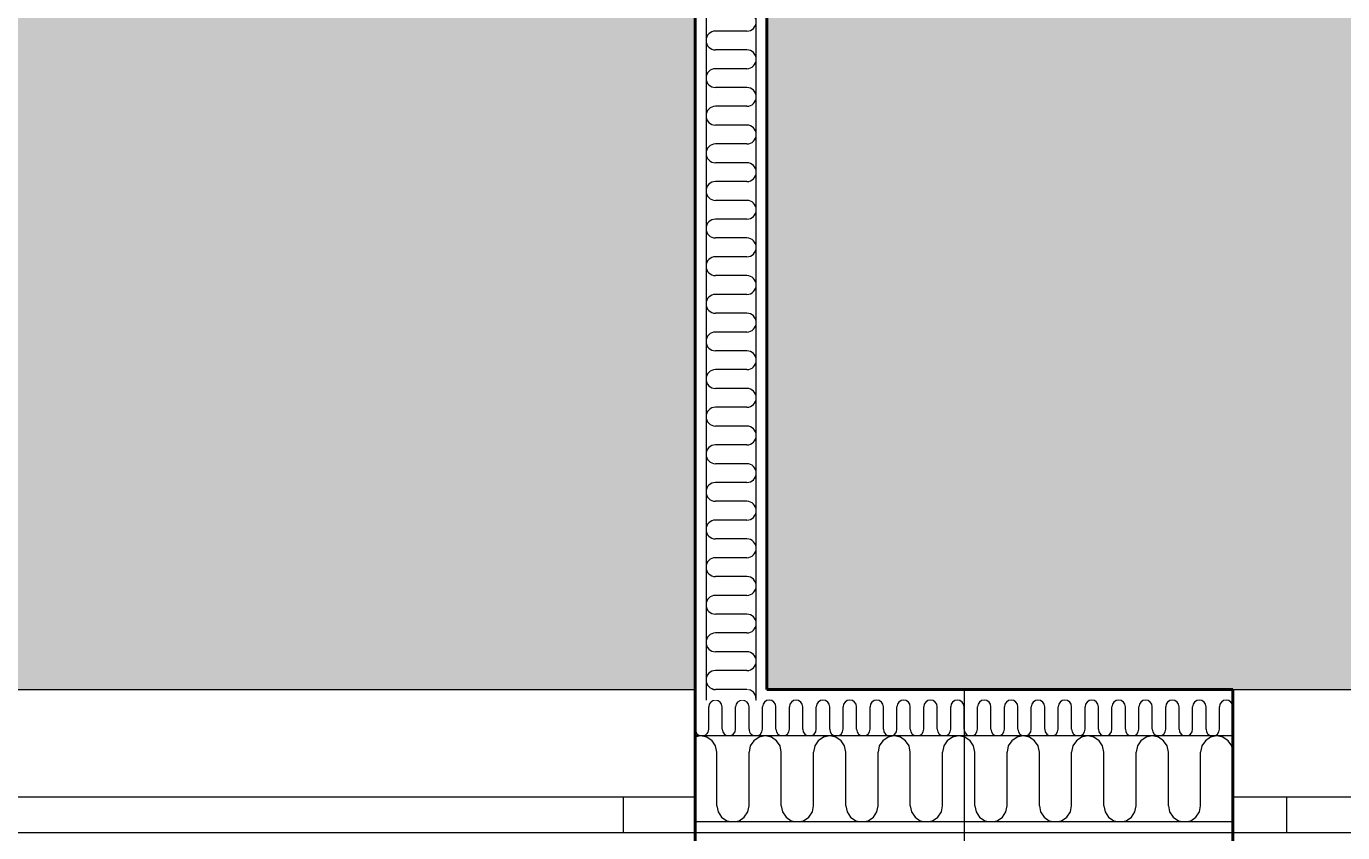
# Model space of a CAD drawing. Header units: millimetres. Extents: x -3100 to 17162, y -19566 to 10100.
# Drawn here: x 5067 to 6903, y -200 to 925 of the extents above; entities that cross this region are included whole.
import ezdxf

# ---------------------------------------------------------------- set-up
doc = ezdxf.new("R2010")
doc.units = ezdxf.units.MM
doc.header["$MEASUREMENT"] = 0
doc.linetypes.add('Wipeout_Contour', pattern=[1000, 0, -1000])
doc.linetypes.add('Čerchovaná M', pattern=[337.5, 187.5, -63.75, 22.5, -63.75])
for name, color, linetype in [('Konstrukce - svislé nosné', 7, 'Continuous'), ('Konstrukce – Dělicí čáry vrstev', 7, 'Continuous'), ('Kóty - SP', 7, 'Continuous'), ('Otvory – Okna', 7, 'Continuous'), ('Výplně – Řezové', 7, 'Continuous'), ('Zóny', 7, 'Continuous'), ('Zóny - razítko SP', 7, 'Continuous')]:
    doc.layers.add(name, color=color, linetype=linetype)
doc.styles.add('GENEROVANÝ_STYL_1', font='Arial.ttf')
doc.dimstyles.new('GENEROVANÝ_STYL__2', dxfattribs={"dimtxt": 134.999996, "dimasz": 114, "dimexe": 0.18, "dimexo": 0.0625, "dimgap": 0, "dimtad": 1, "dimdec": 0, "dimzin": 0, "dimdsep": 46, "dimtxsty": 'GENEROVANÝ_STYL_1', "dimblk": 'ARROWHEAD_2', "dimblk1": 'ARROWHEAD_2', "dimblk2": 'ARROWHEAD_2', "dimcen": 0.09, "dimse1": 1, "dimse2": 1, "dimclrd": 256, "dimclre": 256, "dimclrt": 256, "dimazin": 0, "dimtfac": 1, "dimtdec": 4, "dimtmove": 0, "dimatfit": 3, "dimfxl": 1, "dimtolj": 1, "dimtzin": 0, "dimarcsym": 0})
doc.dimstyles.new('GENEROVANÝ_STYL__3', dxfattribs={"dimtxt": 134.999996, "dimasz": 114, "dimexe": 0.18, "dimexo": 0.0625, "dimgap": 0, "dimtad": 1, "dimdec": 0, "dimzin": 0, "dimdsep": 46, "dimtxsty": 'GENEROVANÝ_STYL_1', "dimblk": 'ARROWHEAD_2', "dimblk1": 'ARROWHEAD_2', "dimblk2": 'ARROWHEAD_2', "dimcen": 0.09, "dimse1": 1, "dimse2": 1, "dimclrd": 256, "dimclre": 256, "dimclrt": 256, "dimazin": 0, "dimtfac": 1, "dimtdec": 4, "dimtmove": 2, "dimatfit": 3, "dimfxl": 1, "dimtolj": 1, "dimtzin": 0, "dimarcsym": 0})
pattern_1 = [(0, (0, 0), (0, 56.25), [0, -56.25])]

# ---------------------------------------------------------------- blocks, each defined once
blk = doc.blocks.new('Ložnice_1.09_9', base_point=(1597.2, 946))
at = {"layer": 'Zóny', "linetype": 'Continuous', "lineweight": 0, "true_color": 0xffffff}
blk.add_hatch(color=7, dxfattribs=at).paths.add_polyline_path([(0, 0), (6000, 0), (6000, 2900), (3100, 2900), (3100, 3500), (0, 3500)])
blk = doc.blocks.new('Šatna_1.10_10', base_point=(7697.2, 1704))
at = {"layer": 'Zóny', "linetype": 'Continuous', "lineweight": 0, "true_color": 0xffffff}
blk.add_hatch(color=7, dxfattribs=at).paths.add_polyline_path([(6100, 2900), (6100, 0), (8300, 0), (8300, 2900)])
blk = doc.blocks.new('*X161')
at = {"layer": 'Výplně – Řezové', "color": 53, "linetype": 'Continuous', "lineweight": 13, "true_color": 0xeccf4f}
for p, q in [((6000, -55.6), (6000.7, -59.2)), ((6000.7, -59.2), (6002.7, -62.3)), ((6002.7, -62.3), (6005.8, -64.3)), ((6005.8, -64.3), (6009.4, -65)), ((6009.4, -65), (6013, -64.3)), ((6013, -64.3), (6015, -62.9))]:
    blk.add_line(p, q, dxfattribs=at)
blk = doc.blocks.new('*X162')
at = {"layer": 'Výplně – Řezové', "color": 53, "linetype": 'Continuous', "lineweight": 13, "true_color": 0xeccf4f}
for p, q in [((6018.8, -55.6), (6018.8, -24.4)), ((6037.5, -55.6), (6037.5, -24.4)), ((6056.2, -55.6), (6056.2, -24.4)), ((6075, -55.6), (6075, -24.4))]:
    blk.add_line(p, q, dxfattribs=at)
for centre, start, end in [((6028.1, -24.4), 0, 180), ((6065.6, -24.4), 0, 180), ((6009.4, -55.6), 306.8699, 0), ((6046.9, -55.6), 180, 0), ((6084.4, -55.6), 180, 273.8226)]:
    blk.add_arc(centre, 9.38, start, end, dxfattribs=at)
blk = doc.blocks.new('*X163')
at = {"layer": 'Výplně – Řezové', "color": 53, "linetype": 'Continuous', "lineweight": 13, "true_color": 0xeccf4f}
for p, q in [((6096.5, -17.7), (6094.5, -20.8)), ((6099.5, -15.7), (6096.5, -17.7)), ((6103.1, -15), (6099.5, -15.7)), ((6106.7, -15.7), (6103.1, -15)), ((6109.8, -17.7), (6106.7, -15.7)), ((6111.8, -20.8), (6109.8, -17.7)), ((6134, -17.7), (6132, -20.8)), ((6137, -15.7), (6134, -17.7)), ((6140.6, -15), (6137, -15.7)), ((6144.2, -15.7), (6140.6, -15)), ((6147.3, -17.7), (6144.2, -15.7)), ((6149.3, -20.8), (6147.3, -17.7)), ((6171.5, -17.7), (6169.5, -20.8)), ((6174.5, -15.7), (6171.5, -17.7)), ((6178.1, -15), (6174.5, -15.7)), ((6181.7, -15.7), (6178.1, -15)), ((6184.8, -17.7), (6181.7, -15.7)), ((6186.8, -20.8), (6184.8, -17.7)), ((6209, -17.7), (6207, -20.8)), ((6212, -15.7), (6209, -17.7)), ((6215.6, -15), (6212, -15.7)), ((6219.2, -15.7), (6215.6, -15)), ((6222.3, -17.7), (6219.2, -15.7)), ((6224.3, -20.8), (6222.3, -17.7)), ((6246.5, -17.7), (6244.5, -20.8)), ((6249.5, -15.7), (6246.5, -17.7)), ((6253.1, -15), (6249.5, -15.7)), ((6256.7, -15.7), (6253.1, -15)), ((6259.8, -17.7), (6256.7, -15.7)), ((6261.8, -20.8), (6259.8, -17.7)), ((6284, -17.7), (6282, -20.8)), ((6287, -15.7), (6284, -17.7)), ((6290.6, -15), (6287, -15.7)), ((6294.2, -15.7), (6290.6, -15)), ((6297.3, -17.7), (6294.2, -15.7)), ((6299.3, -20.8), (6297.3, -17.7)), ((6321.5, -17.7), (6319.5, -20.8)), ((6324.5, -15.7), (6321.5, -17.7)), ((6328.1, -15), (6324.5, -15.7)), ((6331.7, -15.7), (6328.1, -15)), ((6334.8, -17.7), (6331.7, -15.7)), ((6336.8, -20.8), (6334.8, -17.7)), ((6359, -17.7), (6357, -20.8)), ((6362, -15.7), (6359, -17.7)), ((6365.6, -15), (6362, -15.7)), ((6369.2, -15.7), (6365.6, -15)), ((6372.3, -17.7), (6369.2, -15.7)), ((6374.3, -20.8), (6372.3, -17.7)), ((6396.5, -17.7), (6394.5, -20.8)), ((6399.5, -15.7), (6396.5, -17.7)), ((6403.1, -15), (6399.5, -15.7)), ((6406.7, -15.7), (6403.1, -15)), ((6409.8, -17.7), (6406.7, -15.7)), ((6411.8, -20.8), (6409.8, -17.7)), ((6434, -17.7), (6432, -20.8)), ((6437, -15.7), (6434, -17.7)), ((6440.6, -15), (6437, -15.7)), ((6444.2, -15.7), (6440.6, -15)), ((6447.3, -17.7), (6444.2, -15.7)), ((6449.3, -20.8), (6447.3, -17.7)), ((6471.5, -17.7), (6469.5, -20.8)), ((6474.5, -15.7), (6471.5, -17.7)), ((6478.1, -15), (6474.5, -15.7)), ((6481.7, -15.7), (6478.1, -15)), ((6484.8, -17.7), (6481.7, -15.7)), ((6486.8, -20.8), (6484.8, -17.7)), ((6509, -17.7), (6507, -20.8)), ((6512, -15.7), (6509, -17.7)), ((6515.6, -15), (6512, -15.7)), ((6519.2, -15.7), (6515.6, -15)), ((6522.3, -17.7), (6519.2, -15.7)), ((6524.3, -20.8), (6522.3, -17.7)), ((6546.5, -17.7), (6544.5, -20.8)), ((6549.5, -15.7), (6546.5, -17.7)), ((6553.1, -15), (6549.5, -15.7)), ((6556.7, -15.7), (6553.1, -15)), ((6559.8, -17.7), (6556.7, -15.7)), ((6561.8, -20.8), (6559.8, -17.7)), ((6584, -17.7), (6582, -20.8)), ((6587, -15.7), (6584, -17.7)), ((6590.6, -15), (6587, -15.7)), ((6594.2, -15.7), (6590.6, -15)), ((6597.3, -17.7), (6594.2, -15.7)), ((6599.3, -20.8), (6597.3, -17.7)), ((6621.5, -17.7), (6619.5, -20.8)), ((6624.5, -15.7), (6621.5, -17.7)), ((6628.1, -15), (6624.5, -15.7)), ((6631.7, -15.7), (6628.1, -15)), ((6634.8, -17.7), (6631.7, -15.7)), ((6636.8, -20.8), (6634.8, -17.7)), ((6659, -17.7), (6657, -20.8)), ((6662, -15.7), (6659, -17.7)), ((6665.6, -15), (6662, -15.7)), ((6669.2, -15.7), (6665.6, -15)), ((6672.3, -17.7), (6669.2, -15.7)), ((6674.3, -20.8), (6672.3, -17.7)), ((6696.5, -17.7), (6694.5, -20.8)), ((6699.5, -15.7), (6696.5, -17.7)), ((6703.1, -15), (6699.5, -15.7)), ((6706.7, -15.7), (6703.1, -15)), ((6709.8, -17.7), (6706.7, -15.7)), ((6711.8, -20.8), (6709.8, -17.7)), ((6734, -17.7), (6732, -20.8)), ((6737, -15.7), (6734, -17.7)), ((6740.6, -15), (6737, -15.7)), ((6744.2, -15.7), (6740.6, -15)), ((6747.3, -17.7), (6744.2, -15.7)), ((6749.3, -20.8), (6747.3, -17.7)), ((6094.5, -20.8), (6093.8, -24.4)), ((6093.8, -55.6), (6093.8, -24.4)), ((6112.5, -24.4), (6111.8, -20.8)), ((6112.5, -55.6), (6112.5, -24.4)), ((6132, -20.8), (6131.3, -24.4)), ((6131.3, -55.6), (6131.3, -24.4)), ((6150, -24.4), (6149.3, -20.8)), ((6150, -55.6), (6150, -24.4)), ((6169.5, -20.8), (6168.8, -24.4)), ((6168.8, -55.6), (6168.8, -24.4)), ((6187.5, -24.4), (6186.8, -20.8)), ((6187.5, -55.6), (6187.5, -24.4)), ((6207, -20.8), (6206.3, -24.4)), ((6206.3, -55.6), (6206.3, -24.4)), ((6225, -24.4), (6224.3, -20.8)), ((6225, -55.6), (6225, -24.4)), ((6244.5, -20.8), (6243.8, -24.4)), ((6243.8, -55.6), (6243.8, -24.4)), ((6262.5, -24.4), (6261.8, -20.8)), ((6262.5, -55.6), (6262.5, -24.4)), ((6282, -20.8), (6281.3, -24.4)), ((6281.3, -55.6), (6281.3, -24.4)), ((6300, -24.4), (6299.3, -20.8)), ((6300, -55.6), (6300, -24.4)), ((6319.5, -20.8), (6318.8, -24.4)), ((6318.8, -55.6), (6318.8, -24.4)), ((6337.5, -24.4), (6336.8, -20.8)), ((6337.5, -55.6), (6337.5, -24.4)), ((6357, -20.8), (6356.3, -24.4)), ((6356.3, -55.6), (6356.3, -24.4)), ((6375, -24.4), (6374.3, -20.8)), ((6375, -55.6), (6375, -24.4)), ((6394.5, -20.8), (6393.8, -24.4)), ((6393.8, -55.6), (6393.8, -24.4)), ((6412.5, -24.4), (6411.8, -20.8)), ((6412.5, -55.6), (6412.5, -24.4)), ((6432, -20.8), (6431.3, -24.4)), ((6431.3, -55.6), (6431.3, -24.4)), ((6450, -24.4), (6449.3, -20.8)), ((6450, -55.6), (6450, -24.4)), ((6469.5, -20.8), (6468.8, -24.4)), ((6468.8, -55.6), (6468.8, -24.4)), ((6487.5, -24.4), (6486.8, -20.8)), ((6487.5, -55.6), (6487.5, -24.4)), ((6507, -20.8), (6506.3, -24.4)), ((6506.3, -55.6), (6506.3, -24.4)), ((6525, -24.4), (6524.3, -20.8)), ((6525, -55.6), (6525, -24.4)), ((6544.5, -20.8), (6543.8, -24.4)), ((6543.8, -55.6), (6543.8, -24.4)), ((6562.5, -24.4), (6561.8, -20.8)), ((6562.5, -55.6), (6562.5, -24.4)), ((6582, -20.8), (6581.3, -24.4)), ((6581.3, -55.6), (6581.3, -24.4)), ((6600, -24.4), (6599.3, -20.8)), ((6600, -55.6), (6600, -24.4)), ((6619.5, -20.8), (6618.8, -24.4)), ((6618.8, -55.6), (6618.8, -24.4)), ((6637.5, -24.4), (6636.8, -20.8)), ((6637.5, -55.6), (6637.5, -24.4)), ((6657, -20.8), (6656.3, -24.4)), ((6656.3, -55.6), (6656.3, -24.4)), ((6675, -24.4), (6674.3, -20.8)), ((6675, -55.6), (6675, -24.4)), ((6694.5, -20.8), (6693.8, -24.4)), ((6693.8, -55.6), (6693.8, -24.4)), ((6712.5, -24.4), (6711.8, -20.8)), ((6712.5, -55.6), (6712.5, -24.4)), ((6732, -20.8), (6731.2, -24.4)), ((6731.2, -55.6), (6731.2, -24.4)), ((6750, -24.4), (6749.3, -20.8)), ((6750, -55.6), (6750, -24.4)), ((6085, -64.9), (6088, -64.3)), ((6088, -64.3), (6091, -62.3)), ((6091, -62.3), (6093, -59.2)), ((6093, -59.2), (6093.8, -55.6)), ((6112.5, -55.6), (6113.2, -59.2)), ((6113.2, -59.2), (6115.2, -62.3)), ((6115.2, -62.3), (6118.3, -64.3)), ((6118.3, -64.3), (6121.9, -65)), ((6121.9, -65), (6125.5, -64.3)), ((6125.5, -64.3), (6128.5, -62.3)), ((6128.5, -62.3), (6130.5, -59.2)), ((6130.5, -59.2), (6131.3, -55.6)), ((6150, -55.6), (6150.7, -59.2)), ((6150.7, -59.2), (6152.7, -62.3)), ((6152.7, -62.3), (6155.8, -64.3)), ((6155.8, -64.3), (6159.4, -65)), ((6159.4, -65), (6163, -64.3)), ((6163, -64.3), (6166, -62.3)), ((6166, -62.3), (6168, -59.2)), ((6168, -59.2), (6168.8, -55.6)), ((6187.5, -55.6), (6188.2, -59.2)), ((6188.2, -59.2), (6190.2, -62.3)), ((6190.2, -62.3), (6193.3, -64.3)), ((6193.3, -64.3), (6196.9, -65)), ((6196.9, -65), (6200.5, -64.3)), ((6200.5, -64.3), (6203.5, -62.3)), ((6203.5, -62.3), (6205.5, -59.2)), ((6205.5, -59.2), (6206.3, -55.6)), ((6225, -55.6), (6225.7, -59.2)), ((6225.7, -59.2), (6227.7, -62.3)), ((6227.7, -62.3), (6230.8, -64.3)), ((6230.8, -64.3), (6234.4, -65)), ((6234.4, -65), (6238, -64.3)), ((6238, -64.3), (6241, -62.3)), ((6241, -62.3), (6243, -59.2)), ((6243, -59.2), (6243.8, -55.6)), ((6262.5, -55.6), (6263.2, -59.2)), ((6263.2, -59.2), (6265.2, -62.3)), ((6265.2, -62.3), (6268.3, -64.3)), ((6268.3, -64.3), (6271.9, -65)), ((6271.9, -65), (6275.5, -64.3)), ((6275.5, -64.3), (6278.5, -62.3)), ((6278.5, -62.3), (6280.5, -59.2)), ((6280.5, -59.2), (6281.3, -55.6)), ((6300, -55.6), (6300.7, -59.2)), ((6300.7, -59.2), (6302.7, -62.3)), ((6302.7, -62.3), (6305.8, -64.3)), ((6305.8, -64.3), (6309.4, -65)), ((6309.4, -65), (6313, -64.3)), ((6313, -64.3), (6316, -62.3)), ((6316, -62.3), (6318, -59.2)), ((6318, -59.2), (6318.8, -55.6)), ((6337.5, -55.6), (6338.2, -59.2)), ((6338.2, -59.2), (6340.2, -62.3)), ((6340.2, -62.3), (6343.3, -64.3)), ((6343.3, -64.3), (6346.9, -65)), ((6346.9, -65), (6350.5, -64.3)), ((6350.5, -64.3), (6353.5, -62.3)), ((6353.5, -62.3), (6355.5, -59.2)), ((6355.5, -59.2), (6356.3, -55.6)), ((6375, -55.6), (6375.7, -59.2)), ((6375.7, -59.2), (6377.7, -62.3)), ((6377.7, -62.3), (6380.8, -64.3)), ((6380.8, -64.3), (6384.4, -65)), ((6384.4, -65), (6388, -64.3)), ((6388, -64.3), (6391, -62.3)), ((6391, -62.3), (6393, -59.2)), ((6393, -59.2), (6393.8, -55.6)), ((6412.5, -55.6), (6413.2, -59.2)), ((6413.2, -59.2), (6415.2, -62.3)), ((6415.2, -62.3), (6418.3, -64.3)), ((6418.3, -64.3), (6421.9, -65)), ((6421.9, -65), (6425.5, -64.3)), ((6425.5, -64.3), (6428.5, -62.3)), ((6428.5, -62.3), (6430.5, -59.2)), ((6430.5, -59.2), (6431.3, -55.6)), ((6450, -55.6), (6450.7, -59.2)), ((6450.7, -59.2), (6452.7, -62.3)), ((6452.7, -62.3), (6455.8, -64.3)), ((6455.8, -64.3), (6459.4, -65)), ((6459.4, -65), (6463, -64.3)), ((6463, -64.3), (6466, -62.3)), ((6466, -62.3), (6468, -59.2)), ((6468, -59.2), (6468.8, -55.6)), ((6487.5, -55.6), (6488.2, -59.2)), ((6488.2, -59.2), (6490.2, -62.3)), ((6490.2, -62.3), (6493.3, -64.3)), ((6493.3, -64.3), (6496.9, -65)), ((6496.9, -65), (6500.5, -64.3)), ((6500.5, -64.3), (6503.5, -62.3)), ((6503.5, -62.3), (6505.5, -59.2)), ((6505.5, -59.2), (6506.3, -55.6)), ((6525, -55.6), (6525.7, -59.2)), ((6525.7, -59.2), (6527.7, -62.3)), ((6527.7, -62.3), (6530.8, -64.3)), ((6530.8, -64.3), (6534.4, -65)), ((6534.4, -65), (6538, -64.3)), ((6538, -64.3), (6541, -62.3)), ((6541, -62.3), (6543, -59.2)), ((6543, -59.2), (6543.8, -55.6)), ((6562.5, -55.6), (6563.2, -59.2)), ((6563.2, -59.2), (6565.2, -62.3)), ((6565.2, -62.3), (6568.3, -64.3)), ((6568.3, -64.3), (6571.9, -65)), ((6571.9, -65), (6575.5, -64.3)), ((6575.5, -64.3), (6578.5, -62.3)), ((6578.5, -62.3), (6580.5, -59.2)), ((6580.5, -59.2), (6581.3, -55.6)), ((6600, -55.6), (6600.7, -59.2)), ((6600.7, -59.2), (6602.7, -62.3)), ((6602.7, -62.3), (6605.8, -64.3)), ((6605.8, -64.3), (6609.4, -65)), ((6609.4, -65), (6613, -64.3)), ((6613, -64.3), (6616, -62.3)), ((6616, -62.3), (6618, -59.2)), ((6618, -59.2), (6618.8, -55.6)), ((6637.5, -55.6), (6638.2, -59.2)), ((6638.2, -59.2), (6640.2, -62.3)), ((6640.2, -62.3), (6643.3, -64.3)), ((6643.3, -64.3), (6646.9, -65)), ((6646.9, -65), (6650.5, -64.3)), ((6650.5, -64.3), (6653.5, -62.3)), ((6653.5, -62.3), (6655.5, -59.2)), ((6655.5, -59.2), (6656.3, -55.6)), ((6675, -55.6), (6675.7, -59.2)), ((6675.7, -59.2), (6677.7, -62.3)), ((6677.7, -62.3), (6680.8, -64.3)), ((6680.8, -64.3), (6684.4, -65)), ((6684.4, -65), (6688, -64.3)), ((6688, -64.3), (6691, -62.3)), ((6691, -62.3), (6693, -59.2)), ((6693, -59.2), (6693.8, -55.6)), ((6712.5, -55.6), (6713.2, -59.2)), ((6713.2, -59.2), (6715.2, -62.3)), ((6715.2, -62.3), (6718.3, -64.3)), ((6718.3, -64.3), (6721.9, -65)), ((6721.9, -65), (6725.5, -64.3)), ((6725.5, -64.3), (6728.5, -62.3)), ((6728.5, -62.3), (6730.5, -59.2)), ((6730.5, -59.2), (6731.2, -55.6))]:
    blk.add_line(p, q, dxfattribs=at)
blk = doc.blocks.new('*X169')
at = {"layer": 'Výplně – Řezové', "color": 53, "linetype": 'Continuous', "lineweight": 13, "true_color": 0xeccf4f}
for p, q in [((6007.5, -65), (6000, -66.5)), ((6016.1, -66.7), (6007.5, -65)), ((6023.4, -71.6), (6016.1, -66.7)), ((6028.3, -78.9), (6023.4, -71.6)), ((6081.6, -71.6), (6076.7, -78.9)), ((6088.9, -66.7), (6081.6, -71.6)), ((6097.5, -65), (6088.9, -66.7)), ((6106.1, -66.7), (6097.5, -65)), ((6113.4, -71.6), (6106.1, -66.7)), ((6118.3, -78.9), (6113.4, -71.6)), ((6171.6, -71.6), (6166.7, -78.9)), ((6178.9, -66.7), (6171.6, -71.6)), ((6187.5, -65), (6178.9, -66.7)), ((6196.1, -66.7), (6187.5, -65)), ((6203.4, -71.6), (6196.1, -66.7)), ((6208.3, -78.9), (6203.4, -71.6)), ((6261.6, -71.6), (6256.7, -78.9)), ((6268.9, -66.7), (6261.6, -71.6)), ((6277.5, -65), (6268.9, -66.7)), ((6286.1, -66.7), (6277.5, -65)), ((6293.4, -71.6), (6286.1, -66.7)), ((6298.3, -78.9), (6293.4, -71.6)), ((6351.6, -71.6), (6346.7, -78.9)), ((6358.9, -66.7), (6351.6, -71.6)), ((6367.5, -65), (6358.9, -66.7)), ((6376.1, -66.7), (6367.5, -65)), ((6383.4, -71.6), (6376.1, -66.7)), ((6388.3, -78.9), (6383.4, -71.6)), ((6441.6, -71.6), (6436.7, -78.9)), ((6448.9, -66.7), (6441.6, -71.6)), ((6457.5, -65), (6448.9, -66.7)), ((6466.1, -66.7), (6457.5, -65)), ((6473.4, -71.6), (6466.1, -66.7)), ((6478.3, -78.9), (6473.4, -71.6)), ((6531.6, -71.6), (6526.7, -78.9)), ((6538.9, -66.7), (6531.6, -71.6)), ((6547.5, -65), (6538.9, -66.7)), ((6556.1, -66.7), (6547.5, -65)), ((6563.4, -71.6), (6556.1, -66.7)), ((6568.3, -78.9), (6563.4, -71.6)), ((6621.6, -71.6), (6616.7, -78.9)), ((6628.9, -66.7), (6621.6, -71.6)), ((6637.5, -65), (6628.9, -66.7)), ((6646.1, -66.7), (6637.5, -65)), ((6653.4, -71.6), (6646.1, -66.7)), ((6658.3, -78.9), (6653.4, -71.6)), ((6711.6, -71.6), (6706.7, -78.9)), ((6718.9, -66.7), (6711.6, -71.6)), ((6727.5, -65), (6718.9, -66.7)), ((6736.1, -66.7), (6727.5, -65)), ((6743.4, -71.6), (6736.1, -66.7)), ((6748.3, -78.9), (6743.4, -71.6)), ((6030, -87.5), (6028.3, -78.9)), ((6030, -162.5), (6030, -87.5)), ((6076.7, -78.9), (6075, -87.5)), ((6075, -162.5), (6075, -87.5)), ((6120, -87.5), (6118.3, -78.9)), ((6120, -162.5), (6120, -87.5)), ((6166.7, -78.9), (6165, -87.5)), ((6165, -162.5), (6165, -87.5)), ((6210, -87.5), (6208.3, -78.9)), ((6210, -162.5), (6210, -87.5)), ((6256.7, -78.9), (6255, -87.5)), ((6255, -162.5), (6255, -87.5)), ((6300, -87.5), (6298.3, -78.9)), ((6300, -162.5), (6300, -87.5)), ((6346.7, -78.9), (6345, -87.5)), ((6345, -162.5), (6345, -87.5)), ((6390, -87.5), (6388.3, -78.9)), ((6390, -162.5), (6390, -87.5)), ((6436.7, -78.9), (6435, -87.5)), ((6435, -162.5), (6435, -87.5)), ((6480, -87.5), (6478.3, -78.9)), ((6480, -162.5), (6480, -87.5)), ((6526.7, -78.9), (6525, -87.5)), ((6525, -162.5), (6525, -87.5)), ((6570, -87.5), (6568.3, -78.9)), ((6570, -162.5), (6570, -87.5)), ((6616.7, -78.9), (6615, -87.5)), ((6615, -162.5), (6615, -87.5)), ((6660, -87.5), (6658.3, -78.9)), ((6660, -162.5), (6660, -87.5)), ((6706.7, -78.9), (6705, -87.5)), ((6705, -162.5), (6705, -87.5)), ((6750, -87.5), (6748.3, -78.9)), ((6750, -162.5), (6750, -87.5)), ((6030, -162.5), (6031.7, -171.1)), ((6073.3, -171.1), (6075, -162.5)), ((6120, -162.5), (6121.7, -171.1)), ((6163.3, -171.1), (6165, -162.5)), ((6210, -162.5), (6211.7, -171.1)), ((6253.3, -171.1), (6255, -162.5)), ((6300, -162.5), (6301.7, -171.1)), ((6343.3, -171.1), (6345, -162.5)), ((6390, -162.5), (6391.7, -171.1)), ((6433.3, -171.1), (6435, -162.5)), ((6480, -162.5), (6481.7, -171.1)), ((6523.3, -171.1), (6525, -162.5)), ((6570, -162.5), (6571.7, -171.1)), ((6613.3, -171.1), (6615, -162.5)), ((6660, -162.5), (6661.7, -171.1)), ((6703.3, -171.1), (6705, -162.5)), ((6031.7, -171.1), (6036.6, -178.4)), ((6036.6, -178.4), (6043.9, -183.3)), ((6043.9, -183.3), (6052.5, -185)), ((6052.5, -185), (6061.1, -183.3)), ((6061.1, -183.3), (6068.4, -178.4)), ((6068.4, -178.4), (6073.3, -171.1)), ((6121.7, -171.1), (6126.6, -178.4)), ((6126.6, -178.4), (6133.9, -183.3)), ((6133.9, -183.3), (6142.5, -185)), ((6142.5, -185), (6151.1, -183.3)), ((6151.1, -183.3), (6158.4, -178.4)), ((6158.4, -178.4), (6163.3, -171.1)), ((6211.7, -171.1), (6216.6, -178.4)), ((6216.6, -178.4), (6223.9, -183.3)), ((6223.9, -183.3), (6232.5, -185)), ((6232.5, -185), (6241.1, -183.3)), ((6241.1, -183.3), (6248.4, -178.4)), ((6248.4, -178.4), (6253.3, -171.1)), ((6301.7, -171.1), (6306.6, -178.4)), ((6306.6, -178.4), (6313.9, -183.3)), ((6313.9, -183.3), (6322.5, -185)), ((6322.5, -185), (6331.1, -183.3)), ((6331.1, -183.3), (6338.4, -178.4)), ((6338.4, -178.4), (6343.3, -171.1)), ((6391.7, -171.1), (6396.6, -178.4)), ((6396.6, -178.4), (6403.9, -183.3)), ((6403.9, -183.3), (6412.5, -185)), ((6412.5, -185), (6421.1, -183.3)), ((6421.1, -183.3), (6428.4, -178.4)), ((6428.4, -178.4), (6433.3, -171.1)), ((6481.7, -171.1), (6486.6, -178.4)), ((6486.6, -178.4), (6493.9, -183.3)), ((6493.9, -183.3), (6502.5, -185)), ((6502.5, -185), (6511.1, -183.3)), ((6511.1, -183.3), (6518.4, -178.4)), ((6518.4, -178.4), (6523.3, -171.1)), ((6571.7, -171.1), (6576.6, -178.4)), ((6576.6, -178.4), (6583.9, -183.3)), ((6583.9, -183.3), (6592.5, -185)), ((6592.5, -185), (6601.1, -183.3)), ((6601.1, -183.3), (6608.4, -178.4)), ((6608.4, -178.4), (6613.3, -171.1)), ((6661.7, -171.1), (6666.6, -178.4)), ((6666.6, -178.4), (6673.9, -183.3)), ((6673.9, -183.3), (6682.5, -185)), ((6682.5, -185), (6691.1, -183.3)), ((6691.1, -183.3), (6698.4, -178.4)), ((6698.4, -178.4), (6703.3, -171.1))]:
    blk.add_line(p, q, dxfattribs=at)
blk = doc.blocks.new('Vícekřídlé vodorovné okno 27_8')
at = {"layer": 'Otvory – Okna', "color": 7, "linetype": 'Continuous', "lineweight": 20}
for p, q in [((-450, 150), (450, 150)), ((-450, 0), (-375, 0)), ((-375, 0), (-375, -50)), ((-375, 0), (375, 0)), ((375, -50), (375, 0)), ((375, 0), (450, 0)), ((-375, -50), (-450, -50)), ((375, -50), (-375, -50)), ((450, -50), (375, -50)), ((-450, -210), (450, -210))]:
    blk.add_line(p, q, dxfattribs=at)
at = {"layer": 'Otvory – Okna', "color": 7, "linetype": 'Continuous', "lineweight": 40}
for p, q in [((-450, 135), (-450, 150)), ((450, 135), (450, 150)), ((-450, 85), (-450, 135)), ((450, 85), (450, 135)), ((-450, 0), (-450, 85)), ((450, 0), (450, 85)), ((-450, -35), (-450, 0)), ((-450, -35), (-450, 0)), ((450, -35), (450, 0)), ((450, -35), (450, 0)), ((-450, -50), (-450, -35)), ((-450, -50), (-450, -35)), ((450, -50), (450, -35)), ((450, -50), (450, -35)), ((-450, -210), (-450, -50)), ((450, -210), (450, -50))]:
    blk.add_line(p, q, dxfattribs=at)
blk = doc.blocks.new('Vícekřídlé vodorovné okno 27_9')
at = {"layer": 'Otvory – Okna', "color": 7, "linetype": 'Čerchovaná M', "lineweight": 20}
blk.add_line((-1500, 150), (1500, 150), dxfattribs=at)
at = {"layer": 'Otvory – Okna', "color": 7, "linetype": 'Continuous', "lineweight": 40}
for p, q in [((1500, 135), (1500, 150)), ((1500, 85), (1500, 135)), ((1500, 0), (1500, 85)), ((1500, -35), (1500, 0)), ((1500, -35), (1500, 0)), ((1500, -50), (1500, -35)), ((1500, -50), (1500, -35)), ((1500, -210), (1500, -50))]:
    blk.add_line(p, q, dxfattribs=at)
at = {"layer": 'Otvory – Okna', "color": 7, "linetype": 'Continuous', "lineweight": 20}
for p, q in [((25, 0), (1400, 0)), ((1400, -50), (1400, 0)), ((1400, 0), (1500, 0)), ((1400, -50), (25, -50)), ((1500, -50), (1400, -50))]:
    blk.add_line(p, q, dxfattribs=at)
blk = doc.blocks.new('Zeď_9', base_point=(9000, 0))
at = {"color": 254, "linetype": 'Wipeout_Contour', "lineweight": 0, "ltscale": 24030.03754}
blk.add_wipeout([(6015, 0), (6000, 0), (6000, -15), (6015, -15)], dxfattribs=at).dxf.layer = 'Výplně – Řezové'
at = {"color": 254, "linetype": 'Wipeout_Contour', "lineweight": 0, "ltscale": 24370.037016}
blk.add_wipeout([(6100, 0), (6085, 0), (6085, -15), (6100, -15)], dxfattribs=at).dxf.layer = 'Výplně – Řezové'
at = {"layer": 'Výplně – Řezové', "linetype": 'Continuous', "lineweight": 13, "true_color": 0xa8a8a8}
h = blk.add_hatch(dxfattribs=at)
h.set_pattern_fill('Sádra', color=253, style=0, pattern_type=2)
h.set_pattern_definition(pattern_1)
h.paths.add_polyline_path([(6015, 0), (6000, 0), (6000, -15), (6015, -15)])
h = blk.add_hatch(dxfattribs=at)
h.set_pattern_fill('Sádra', color=253, style=0, pattern_type=2)
h.set_pattern_definition(pattern_1)
h.paths.add_polyline_path([(6100, 0), (6085, 0), (6085, -15), (6100, -15)])
at = {"color": 254, "linetype": 'Wipeout_Contour', "lineweight": 0, "ltscale": 25700.035294}
blk.add_wipeout([(6750, 0), (6100, 0), (6100, -15), (6750, -15)], dxfattribs=at).dxf.layer = 'Výplně – Řezové'
at = {"color": 254, "linetype": 'Wipeout_Contour', "lineweight": 0, "ltscale": 24030.740791}
blk.add_wipeout([(6000, -65), (6015, -65), (6015, -15), (6000, -15)], dxfattribs=at).dxf.layer = 'Výplně – Řezové'
at = {"layer": 'Výplně – Řezové', "linetype": 'Continuous', "lineweight": 13, "true_color": 0xa8a8a8}
h = blk.add_hatch(dxfattribs=at)
h.set_pattern_fill('Sádra', color=253, style=0, pattern_type=2)
h.set_pattern_definition(pattern_1)
h.paths.add_polyline_path([(6750, 0), (6100, 0), (6100, -15), (6750, -15)])
at = {"layer": 'Konstrukce - svislé nosné', "color": 7, "linetype": 'Continuous', "lineweight": 40}
blk.add_line((6000, -15), (6000, 0), dxfattribs=at)
at = {"layer": 'Konstrukce - svislé nosné', "color": 7, "linetype": 'Continuous', "lineweight": 40, "flags": 128}
blk.add_lwpolyline([(6750, 0), (6100, 0)], dxfattribs=at)
at = {"layer": 'Konstrukce - svislé nosné', "color": 7, "lineweight": 40}
blk.add_blockref('*X161', (0, 0), dxfattribs=at)
at = {"color": 254, "linetype": 'Wipeout_Contour', "lineweight": 0, "ltscale": 24200.735742}
blk.add_wipeout([(6085, -15), (6015, -15), (6015, -65), (6085, -65)], dxfattribs=at).dxf.layer = 'Výplně – Řezové'
at = {"layer": 'Konstrukce – Dělicí čáry vrstev', "color": 7, "linetype": 'Continuous', "lineweight": 13}
blk.add_line((6015, 0), (6015, -15), dxfattribs=at)
at = {"layer": 'Konstrukce - svislé nosné', "color": 7, "lineweight": 40}
blk.add_blockref('*X162', (0, 0), dxfattribs=at)
at = {"color": 254, "linetype": 'Wipeout_Contour', "lineweight": 0, "ltscale": 25670.695984}
blk.add_wipeout([(6750, -15), (6085, -15), (6085, -65), (6750, -65)], dxfattribs=at).dxf.layer = 'Výplně – Řezové'
at = {"layer": 'Konstrukce - svislé nosné', "color": 7, "linetype": 'Continuous', "lineweight": 40}
blk.add_line((6750, -15), (6750, 0), dxfattribs=at)
at = {"layer": 'Konstrukce – Dělicí čáry vrstev', "color": 7, "linetype": 'Continuous', "lineweight": 13}
blk.add_line((6085, -15), (6085, 0), dxfattribs=at)
at = {"layer": 'Konstrukce - svislé nosné', "color": 7, "lineweight": 40}
blk.add_blockref('*X163', (0, 0), dxfattribs=at)
at = {"color": 254, "linetype": 'Wipeout_Contour', "lineweight": 0, "ltscale": 25506.053854}
blk.add_wipeout([(6000, -185), (6750, -185), (6750, -65), (6000, -65)], dxfattribs=at).dxf.layer = 'Výplně – Řezové'
at = {"layer": 'Konstrukce - svislé nosné', "color": 7, "linetype": 'Continuous', "lineweight": 40}
for p, q in [((6000, -65), (6000, -15)), ((6750, -65), (6750, -15)), ((6000, -150), (6000, -65)), ((6750, -150), (6750, -65))]:
    blk.add_line(p, q, dxfattribs=at)
at = {"layer": 'Konstrukce – Dělicí čáry vrstev', "color": 7, "linetype": 'Continuous', "lineweight": 13}
blk.add_line((6750, -65), (6000, -65), dxfattribs=at)
at = {"layer": 'Konstrukce - svislé nosné', "color": 7, "lineweight": 40}
blk.add_blockref('*X169', (0, 0), dxfattribs=at)
at = {"color": 254, "linetype": 'Wipeout_Contour', "lineweight": 0, "ltscale": 25511.684465}
blk.add_wipeout([(6000, -200), (6750, -200), (6750, -185), (6000, -185)], dxfattribs=at).dxf.layer = 'Výplně – Řezové'
at = {"layer": 'Výplně – Řezové', "linetype": 'Continuous', "lineweight": 13, "true_color": 0xa8a8a8}
h = blk.add_hatch(dxfattribs=at)
h.set_pattern_fill('Sádra', color=253, style=0, pattern_type=2)
h.set_pattern_definition(pattern_1)
h.paths.add_polyline_path([(6000, -200), (6750, -200), (6750, -185), (6000, -185)])
at = {"layer": 'Konstrukce - svislé nosné', "color": 7, "linetype": 'Continuous', "lineweight": 40}
for p, q in [((6000, -185), (6000, -150)), ((6750, -185), (6750, -150)), ((6000, -200), (6000, -185)), ((6000, -360), (6000, -200)), ((6750, -200), (6750, -185)), ((6750, -360), (6750, -200))]:
    blk.add_line(p, q, dxfattribs=at)
at = {"layer": 'Konstrukce – Dělicí čáry vrstev', "color": 7, "linetype": 'Continuous', "lineweight": 13}
for p, q in [((6750, -185), (6000, -185)), ((6750, -200), (6000, -200))]:
    blk.add_line(p, q, dxfattribs=at)
at = {"layer": 'Otvory – Okna', "color": 11, "linetype": 'Continuous', "lineweight": 20, "true_color": 0xf9716e, "zscale": 1000}
for name, p in [('Vícekřídlé vodorovné okno 27_9', (4500, -150)), ('Vícekřídlé vodorovné okno 27_8', (7200, -150))]:
    blk.add_blockref(name, p, dxfattribs=at)
blk = doc.blocks.new('*X288')
at = {"layer": 'Výplně – Řezové', "color": 53, "linetype": 'Continuous', "lineweight": 13, "true_color": 0xeccf4f}
for p, q in [((6076.9, -1), (6071.9, 0)), ((6081.2, -3.8), (6076.9, -1)), ((6084, -8.1), (6081.2, -3.8)), ((6085, -13.1), (6084, -8.1)), ((6084.6, -15), (6085, -13.1))]:
    blk.add_line(p, q, dxfattribs=at)
blk = doc.blocks.new('*X290')
at = {"layer": 'Výplně – Řezové', "color": 53, "linetype": 'Continuous', "lineweight": 13, "true_color": 0xeccf4f}
for p, q in [((6071.875, 918.75), (6028.125, 918.75)), ((6071.875, 892.5), (6028.125, 892.5)), ((6071.875, 866.25), (6028.125, 866.25)), ((6071.875, 840), (6028.125, 840)), ((6071.875, 813.75), (6028.125, 813.75)), ((6071.875, 787.5), (6028.125, 787.5)), ((6071.875, 761.25), (6028.125, 761.25)), ((6071.875, 735), (6028.125, 735)), ((6071.875, 708.75), (6028.125, 708.75)), ((6071.875, 682.5), (6028.125, 682.5)), ((6071.875, 656.25), (6028.125, 656.25)), ((6071.875, 630), (6028.125, 630)), ((6071.875, 603.75), (6028.125, 603.75)), ((6071.875, 577.5), (6028.125, 577.5)), ((6071.875, 551.25), (6028.125, 551.25)), ((6071.875, 525), (6028.125, 525)), ((6071.875, 498.75), (6028.125, 498.75)), ((6071.875, 472.5), (6028.125, 472.5)), ((6071.875, 446.25), (6028.125, 446.25)), ((6071.875, 420), (6028.125, 420)), ((6071.875, 393.75), (6028.125, 393.75)), ((6071.875, 367.5), (6028.125, 367.5)), ((6071.875, 341.25), (6028.125, 341.25)), ((6071.875, 315), (6028.125, 315)), ((6071.875, 288.75), (6028.125, 288.75)), ((6071.875, 262.5), (6028.125, 262.5)), ((6071.875, 236.25), (6028.125, 236.25)), ((6071.875, 210), (6028.125, 210)), ((6071.875, 183.75), (6028.125, 183.75)), ((6071.875, 157.5), (6028.125, 157.5)), ((6071.875, 131.25), (6028.125, 131.25)), ((6071.875, 105), (6028.125, 105)), ((6071.875, 78.75), (6028.125, 78.75)), ((6071.875, 52.5), (6028.125, 52.5)), ((6071.875, 26.25), (6028.125, 26.25)), ((6071.875, 0), (6028.125, 0))]:
    blk.add_line(p, q, dxfattribs=at)
for centre, start, end in [((6071.875, 931.875), 270, 90), ((6028.125, 905.625), 90, 270), ((6071.875, 879.375), 270, 90), ((6028.125, 853.125), 90, 270), ((6071.875, 826.875), 270, 90), ((6028.125, 800.625), 90, 270), ((6071.875, 774.375), 270, 90), ((6028.125, 748.125), 90, 270), ((6071.875, 721.875), 270, 90), ((6028.125, 695.625), 90, 270), ((6071.875, 669.375), 270, 90), ((6028.125, 643.125), 90, 270), ((6071.875, 616.875), 270, 90), ((6028.125, 590.625), 90, 270), ((6071.875, 564.375), 270, 90), ((6028.125, 538.125), 90, 270), ((6071.875, 511.875), 270, 90), ((6028.125, 485.625), 90, 270), ((6071.875, 459.375), 270, 90), ((6028.125, 433.125), 90, 270), ((6071.875, 406.875), 270, 90), ((6028.125, 380.625), 90, 270), ((6071.875, 354.375), 270, 90), ((6028.125, 328.125), 90, 270), ((6071.875, 301.875), 270, 90), ((6028.125, 275.625), 90, 270), ((6071.875, 249.375), 270, 90), ((6028.125, 223.125), 90, 270), ((6071.875, 196.875), 270, 90), ((6028.125, 170.625), 90, 270), ((6071.875, 144.375), 270, 90), ((6028.125, 118.125), 90, 270), ((6071.875, 91.875), 270, 90), ((6028.125, 65.625), 90, 270), ((6071.875, 39.375), 270, 90), ((6028.125, 13.125), 90, 270)]:
    blk.add_arc(centre, 13.125, start, end, dxfattribs=at)
blk = doc.blocks.new('Zeď_21', base_point=(6000, 0))
at = {"color": 254, "linetype": 'Wipeout_Contour', "lineweight": 0, "ltscale": 24200.037289}
blk.add_wipeout([(6085, 0), (6015, 0), (6015, -15), (6085, -15)], dxfattribs=at).dxf.layer = 'Výplně – Řezové'
at = {"layer": 'Konstrukce - svislé nosné', "color": 7, "lineweight": 40}
blk.add_blockref('*X288', (0, 0), dxfattribs=at)
at = {"color": 254, "linetype": 'Wipeout_Contour', "lineweight": 0, "ltscale": 25356.57475}
blk.add_wipeout([(6000, 2900), (6000, 0), (6015, 0), (6015, 2900)], dxfattribs=at).dxf.layer = 'Výplně – Řezové'
at = {"layer": 'Výplně – Řezové', "linetype": 'Continuous', "lineweight": 13, "true_color": 0xa8a8a8}
h = blk.add_hatch(dxfattribs=at)
h.set_pattern_fill('Sádra', color=253, style=0, pattern_type=2)
h.set_pattern_definition(pattern_1)
h.paths.add_polyline_path([(6000, 2900), (6000, 0), (6015, 0), (6015, 2900)])
at = {"layer": 'Konstrukce - svislé nosné', "color": 7, "linetype": 'Continuous', "lineweight": 40, "flags": 128}
blk.add_lwpolyline([(6000, 2900), (6000, 0)], dxfattribs=at)
at = {"color": 254, "linetype": 'Wipeout_Contour', "lineweight": 0, "ltscale": 25679.874933}
blk.add_wipeout([(6100, 0), (6100, 2900), (6085, 2900), (6085, 0)], dxfattribs=at).dxf.layer = 'Výplně – Řezové'
at = {"layer": 'Výplně – Řezové', "linetype": 'Continuous', "lineweight": 13, "true_color": 0xa8a8a8}
h = blk.add_hatch(dxfattribs=at)
h.set_pattern_fill('Sádra', color=253, style=0, pattern_type=2)
h.set_pattern_definition(pattern_1)
h.paths.add_polyline_path([(6100, 0), (6100, 2900), (6085, 2900), (6085, 0)])
at = {"layer": 'Konstrukce - svislé nosné', "color": 7, "linetype": 'Continuous', "lineweight": 40, "flags": 128}
blk.add_lwpolyline([(6100, 0), (6100, 2900)], dxfattribs=at)
at = {"color": 254, "linetype": 'Wipeout_Contour', "lineweight": 0, "ltscale": 25518.205493}
blk.add_wipeout([(6085, 0), (6085, 2900), (6015, 2900), (6015, 0)], dxfattribs=at).dxf.layer = 'Výplně – Řezové'
at = {"layer": 'Konstrukce – Dělicí čáry vrstev', "color": 7, "linetype": 'Continuous', "lineweight": 13}
for p, q in [((6015, 2900), (6015, 0)), ((6085, 0), (6085, 2900)), ((6015, 0), (6015, -15)), ((6085, -15), (6085, 0))]:
    blk.add_line(p, q, dxfattribs=at)
at = {"layer": 'Konstrukce - svislé nosné', "color": 7, "lineweight": 40}
blk.add_blockref('*X290', (0, 0), dxfattribs=at)
blk = doc.blocks.new('*D346')
at = {"layer": 'Kóty - SP', "color": 146, "linetype": 'Continuous', "lineweight": 13, "true_color": 0x1a4f6e}
for p, q in [((-2670.5, 7760), (-2670.5, 7833.3)), ((-2595.5, 7716.7), (-2745.5, 7803.3)), ((-2558, 7760), (-2783, 7760)), ((-2670.5, -9460), (-2670.5, 7760)), ((-2745.5, -9416.7), (-2595.5, -9503.3)), ((-2558, -9460), (-2783, -9460)), ((-2670.5, -9533.3), (-2670.5, -9460))]:
    blk.add_line(p, q, dxfattribs=at)
at = {"layer": 'Kóty - SP', "color": 146, "lineweight": 13, "true_color": 0x1a4f6e, "insert": (-2697.5, -1133.1), "char_height": 135, "attachment_point": 7, "rotation": 90, "style": 'GENEROVANÝ_STYL_1'}
blk.add_mtext('\\A1;{\\pql;\\fArial|b0|i0|c0|p0;\\W1.000000;17\xa0220}', dxfattribs=at)
blk = doc.blocks.new('ARROWHEAD_2')
at = {"color": 0, "linetype": 'Continuous', "lineweight": 0}
for p, q in [((-0.378, -0.655), (0.378, 0.655)), ((0, 0), (-1, 0))]:
    blk.add_line(p, q, dxfattribs=at)
blk = doc.blocks.new('*D457')
at = {"layer": 'Kóty - SP', "color": 146, "linetype": 'Continuous', "lineweight": 13, "true_color": 0x1a4f6e}
for p, q in [((2310.3, 2943.3), (2460.3, 2856.7)), ((2497.8, 2900), (2272.8, 2900)), ((2385.3, 0), (2385.3, 2900)), ((2310.3, 43.3), (2460.3, -43.3)), ((2497.8, 0), (2272.8, 0)), ((2385.3, -73.3), (2385.3, 0))]:
    blk.add_line(p, q, dxfattribs=at)
at = {"layer": 'Kóty - SP', "color": 146, "lineweight": 13, "true_color": 0x1a4f6e, "insert": (2358.3, 1267.6), "char_height": 135, "attachment_point": 7, "rotation": 90, "style": 'GENEROVANÝ_STYL_1'}
blk.add_mtext('\\A1;{\\pql;\\fArial|b0|i0|c0|p0;\\W1.000000;2\xa0900}', dxfattribs=at)
blk = doc.blocks.new('Popiska_7', base_point=(6375, 0))
at = {"layer": 'Zóny - razítko SP', "color": 146, "linetype": 'Continuous', "lineweight": 13, "true_color": 0x1a4f6e}
blk.add_line((6375, 0), (6375, -525), dxfattribs=at)
at = {"layer": 'Zóny - razítko SP', "color": 146, "linetype": 'Continuous', "lineweight": 13, "true_color": 0x1a4f6e, "flags": 128}
blk.add_lwpolyline([(6600.8, -631.1), (6539.6, -525), (6210.4, -525), (6149.2, -631.1), (6210.4, -737.1), (6539.6, -737.1)], close=True, dxfattribs=at)
at = {"layer": 'Zóny - razítko SP', "color": 146, "lineweight": 13, "true_color": 0x1a4f6e, "insert": (6375, -555.9), "char_height": 135, "attachment_point": 2, "style": 'GENEROVANÝ_STYL_1'}
blk.add_mtext('\\A1;{\\pqc;\\pt0,4000;\\fArial|b0|i0|c0|p0;\\W1.000000;W6\\fArial|b0|i0|c0|p0;\\W1.000000;\\A1{\\H.66x;\\S^  ;}\\fArial|b0|i0|c0|p0;\\W1.000000;\\fArial|b0|i0|c0|p0;\\W1.000000;\\A1{\\H.66x;\\S^  ;}\\fArial|b0|i0|c0|p0;\\W1.000000; \\fArial|b0|i0|c0|p0;\\W1.000000;\\fArial|b0|i0|c0|p0;\\W1.000000;\\fArial|b0|i0|c0|p0;\\W1.000000;\\fArial|b0|i0|c0|p0;\\W1.000000;\\fArial|b0|i0|c0|p0;\\W1.000000;\\fArial|b0|i0|c0|p0;\\W1.000000;\\fArial|b0|i0|c0|p0;\\W1.000000;\\fArial|b0|i0|c0|p0;\\W1.000000;\\fArial|b0|i0|c0|p0;\\W1.000000;\\fArial|b0|i0|c0|p0;\\W1.000000;\\fArial|b0|i0|c0|p0;\\W1.000000;\\fArial|b0|i0|c0|p0;\\W1.000000;\\fArial|b0|i0|c0|p0;\\W1.000000;\\fArial|b0|i0|c0|p0;\\W1.000000;\\fArial|b0|i0|c0|p0;\\W1.000000;\\fArial|b0|i0|c0|p0;\\W1.000000;\\fArial|b0|i0|c0|p0;\\W1.000000;\\fArial|b0|i0|c0|p0;\\W1.000000;\\fArial|b0|i0|c0|p0;\\W1.000000;\\fArial|b0|i0|c0|p0;\\W1.000000;\\fArial|b0|i0|c0|p0;\\W1.000000;\\fArial|b0|i0|c0|p0;\\W1.000000;\\fArial|b0|i0|c0|p0;\\W1.000000;\\fArial|b0|i0|c0|p0;\\W1.000000;\\fArial|b0|i0|c0|p0;\\W1.000000;\\fArial|b0|i0|c0|p0;\\W1.000000;\\fArial|b0|i0|c0|p0;\\W1.000000;\\fArial|b0|i0|c0|p0;\\W1.000000;\\fArial|b0|i0|c0|p0;\\W1.000000;\\fArial|b0|i0|c0|p0;\\W1.000000;\\fArial|b0|i0|c0|p0;\\W1.000000;\\fArial|b0|i0|c0|p0;\\W1.000000;\\fArial|b0|i0|c0|p0;\\W1.000000;\\fArial|b0|i0|c0|p0;\\W1.000000;\\fArial|b0|i0|c0|p0;\\W1.000000;\\fArial|b0|i0|c0|p0;\\W1.000000;\\fArial|b0|i0|c0|p0;\\W1.000000;\\fArial|b0|i0|c0|p0;\\W1.000000;\\fArial|b0|i0|c0|p0;\\W1.000000;\\fArial|b0|i0|c0|p0;\\W1.000000;\\fArial|b0|i0|c0|p0;\\W1.000000;\\fArial|b0|i0|c0|p0;\\W1.000000;\\fArial|b0|i0|c0|p0;\\W1.000000;}', dxfattribs=at)

msp = doc.modelspace()

# ---------------------------------------------------------------- linework, layer by layer
at = {"layer": 'Zóny', "color": 7, "linetype": 'Continuous', "lineweight": 0, "true_color": 0xffffff, "flags": 128}
for points in [[(0, 0), (6000, 0), (6000, 2900), (3100, 2900), (3100, 3500), (0, 3500)], [(6100, 2900), (6100, 0), (8300, 0), (8300, 2900)]]:
    msp.add_lwpolyline(points, close=True, dxfattribs=at)

# ---------------------------------------------------------------- block references
at = {"layer": 'Zóny', "color": 7, "linetype": 'Continuous', "lineweight": 20}
for name, p in [('Ložnice_1.09_9', (1597.2, 946)), ('Šatna_1.10_10', (7697.2, 1704))]:
    msp.add_blockref(name, p, dxfattribs=at)

# ---------------------------------------------------------------- next in the draw order: block references
at = {"layer": 'Konstrukce - svislé nosné', "color": 7, "lineweight": 40}
msp.add_blockref('Zeď_9', (9000, 0), dxfattribs=at)

# ---------------------------------------------------------------- next in the draw order: block references
msp.add_blockref('Zeď_21', (6000, 0), dxfattribs=at)
at = {"layer": 'Zóny - razítko SP', "color": 7, "linetype": 'Continuous', "lineweight": 13}
msp.add_blockref('Popiska_7', (6375, 0), dxfattribs=at)

# ---------------------------------------------------------------- next in the draw order: dimensions: what is measured, and where the dimension line sits
at = {"layer": 'Kóty - SP', "color": 146, "linetype": 'Continuous', "lineweight": 13, "true_color": 0x1a4f6e}
for base, p1, p2, dimstyle, picture, middle in [((-2670.5, 7760), (11640, -9460), (-360, 7760), 'GENEROVANÝ_STYL__2', '*D346', (-2765, -841.7)), ((2385.3, 2900), (6000, 0), (3100, 2900), 'GENEROVANÝ_STYL__3', '*D457', (2290.8, 1506.1))]:
    dim = msp.add_linear_dim(base=base, p1=p1, p2=p2, angle=90, dimstyle=dimstyle, dxfattribs=at)
    dim.commit()
    dim.dimension.update_dxf_attribs({"geometry": picture, "text_midpoint": middle, "dimtype": 160, "text_rotation": 90})

doc.saveas('drawing.dxf')
